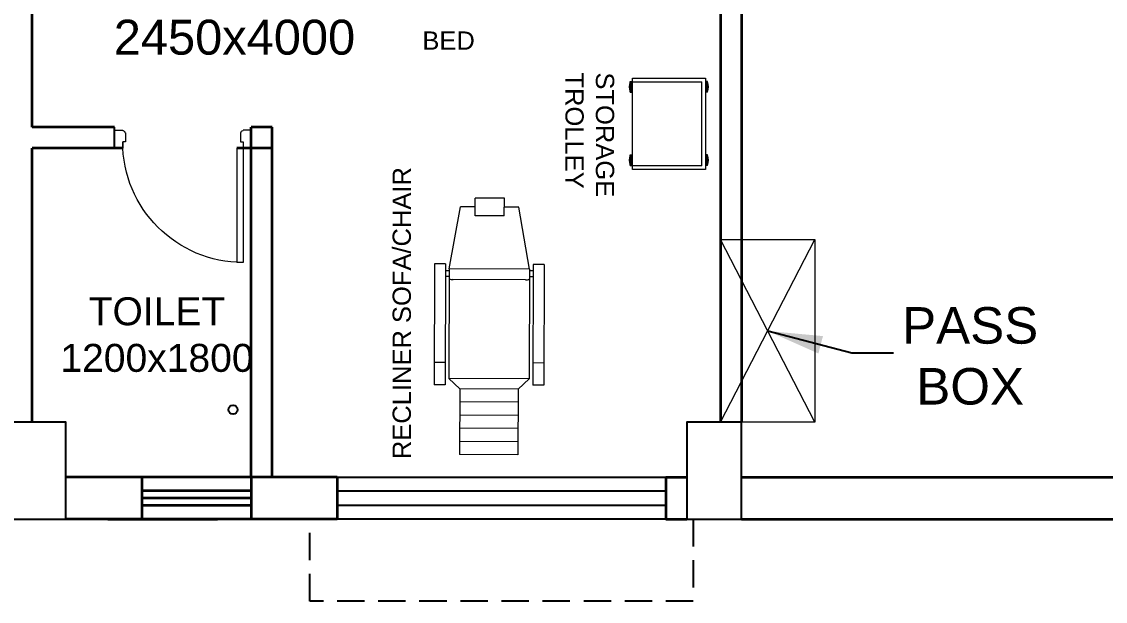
# Model space of a CAD drawing. Header units: millimetres. Extents: x 1448174 to 1599581, y -224422 to -106989.
# Drawn here: x 1476860 to 1482794, y -138523 to -135350 of the extents above; entities that cross this region are included whole.
import ezdxf

# ---------------------------------------------------------------- set-up
doc = ezdxf.new("R2010")
doc.units = ezdxf.units.MM
doc.header["$LTSCALE"] = 600
doc.header["$MEASUREMENT"] = 0
doc.linetypes.add('HIDDEN', pattern=[0.375, 0.25, -0.125])
for name, color, linetype in [('col', 5, 'Continuous'), ('fun-text', 250, 'Continuous'), ('Lines', 7, 'Continuous'), ('MEP_HVAC_DRAIN_PIPE', 7, 'Continuous'), ('TEXT', 253, 'Continuous'), ('wall', 1, 'Continuous'), ('Window', 4, 'Continuous')]:
    doc.layers.add(name, color=color, linetype=linetype)
for name, color, linetype, lineweight in [('DOOR', 144, 'Continuous', 13), ('furniture', 30, 'Continuous', 9), ('P-Wall', 1, 'Continuous', 35), ('toi-fix', 46, 'Continuous', 9), ('WIN', 151, 'Continuous', 9)]:
    doc.layers.add(name, color=color, linetype=linetype, lineweight=lineweight)
doc.styles.add('ARIAL', font='arial.ttf')
doc.dimstyles.get("Standard").update_dxf_attribs({"dimscale": 1.5, "dimtxt": 225, "dimasz": 200, "dimexe": 100, "dimexo": 100, "dimgap": 0.25, "dimtad": 0, "dimdec": 0, "dimzin": 0, "dimdsep": 46, "dimtxsty": 'ARIAL', "dimblk": 'OBLIQUE', "dimcen": 0.09, "dimdle": 100, "dimclrd": 256, "dimclre": 256, "dimclrt": 6, "dimadec": 0, "dimazin": 0, "dimtfac": 1, "dimtdec": 0, "dimtofl": 0, "dimtmove": 0, "dimatfit": 3, "dimfxl": 1, "dimtolj": 1, "dimtzin": 0, "dimarcsym": 0})

# ---------------------------------------------------------------- blocks, each defined once
blk = doc.blocks.new('_Oblique')
at = {"color": 0, "linetype": 'ByBlock', "lineweight": -2}
blk.add_line((-0.5, -0.5), (0.5, 0.5), dxfattribs=at)
blk = doc.blocks.new('750')
at = {"layer": 'DOOR', "color": 8}
for p, q in [((-50, 705), (-47.5, 705)), ((-35, 690), (-35, 692.5)), ((-35, 60), (-35, 57.5)), ((50, 45), (50, 80)), ((50, 80), (675, 80)), ((675, 45), (675, 80)), ((-50, 45), (-47.5, 45)), ((50, 45), (675, 45))]:
    blk.add_line(p, q, dxfattribs=at)
for points in [[(15, 690), (15, 705), (50, 705), (50, 750), (-50, 750), (-50, 705)], [(-35, 690), (15, 690)], [(15, 60), (15, 45), (50, 45), (50, 0), (-50, 0), (-50, 45)], [(-35, 60), (15, 60)]]:
    blk.add_lwpolyline(points, dxfattribs=at)
for centre, radius, start, end in [((-35, 705), 12.5, 180, 270), ((15, 45), 660, 0, 90), ((-35, 45), 12.5, 90, 180)]:
    blk.add_arc(centre, radius, start, end, dxfattribs=at)
blk = doc.blocks.new('W1800')
at = {"layer": 'wall', "color": 7}
for p, q in [((0, -57.5), (0, 172.5)), ((1800, 172.5), (1800, -57.5))]:
    blk.add_line(p, q, dxfattribs=at)
at = {"layer": 'Window'}
for p, q in [((0, 172.5), (1800, 172.5)), ((0, 97.5), (1800, 97.5)), ((1800, 17.5), (0, 17.5)), ((1800, -57.5), (0, -57.5))]:
    blk.add_line(p, q, dxfattribs=at)

msp = doc.modelspace()

# ---------------------------------------------------------------- linework, layer by layer
at = {"layer": 'col'}
for points in [[(1476802.098, -138073.2516), (1477102.098, -138073.2516), (1477102.098, -137543.2516), (1476802.098, -137543.2516)], [(1480502.098, -138073.2516), (1480802.098, -138073.2516), (1480802.098, -137543.2516), (1480502.098, -137543.2516)]]:
    msp.add_lwpolyline(points, close=True, dxfattribs=at)
at = {"layer": 'furniture', "ltscale": 0.75}
for p, q in [((1480191.5944, -135736.6688), (1480191.5944, -135677.5806)), ((1480191.5944, -135677.5806), (1480203.7634, -135677.5806)), ((1480191.5944, -135678.4831), (1480203.7634, -135678.4831)), ((1480191.5944, -135679.6003), (1480203.7634, -135679.6003)), ((1480191.5944, -135680.8293), (1480203.7634, -135680.8293)), ((1480191.5944, -135682.5611), (1480203.7634, -135682.5611)), ((1480191.5944, -135684.8516), (1480203.7634, -135684.8515)), ((1480191.5944, -135687.8315), (1480203.7634, -135687.8314)), ((1480191.5944, -135691.9888), (1480203.7634, -135691.9888)), ((1480191.5944, -135696.9113), (1480203.7634, -135696.9113)), ((1480191.5944, -135703.1195), (1480203.7634, -135703.1195)), ((1480203.7634, -135658.7482), (1480603.7634, -135658.748)), ((1480203.7636, -136158.7482), (1480203.7634, -135658.7482)), ((1480203.7634, -135678.4442), (1480584.0673, -135678.4441)), ((1480584.0675, -136139.052), (1480584.0673, -135678.4441)), ((1480603.7634, -135658.748), (1480603.7636, -136158.748)), ((1480615.9323, -135677.5804), (1480603.7634, -135677.5804)), ((1480615.9323, -135677.5804), (1480603.7634, -135677.5804)), ((1480615.9323, -135678.4829), (1480603.7634, -135678.4829)), ((1480615.9323, -135679.6001), (1480603.7634, -135679.6001)), ((1480615.9323, -135680.8292), (1480603.7634, -135680.8292)), ((1480615.9323, -135682.5609), (1480603.7634, -135682.5609)), ((1480615.9323, -135684.8514), (1480603.7634, -135684.8514)), ((1480615.9324, -135687.8313), (1480603.7634, -135687.8313)), ((1480615.9324, -135691.9886), (1480603.7634, -135691.9886)), ((1480615.9324, -135696.9111), (1480603.7634, -135696.9111)), ((1480615.9324, -135703.1193), (1480603.7634, -135703.1193)), ((1480615.9324, -135736.6686), (1480615.9323, -135677.5804)), ((1480191.5944, -135711.1299), (1480203.7634, -135711.1299)), ((1480191.5944, -135717.3381), (1480203.7634, -135717.3381)), ((1480191.5944, -135722.2606), (1480203.7634, -135722.2606)), ((1480191.5944, -135726.4179), (1480203.7634, -135726.4179)), ((1480191.5944, -135729.3978), (1480203.7634, -135729.3978)), ((1480191.5944, -135731.6883), (1480203.7634, -135731.6883)), ((1480191.5944, -135733.42), (1480203.7634, -135733.42)), ((1480191.5944, -135734.6491), (1480203.7634, -135734.6491)), ((1480191.5944, -135735.7663), (1480203.7634, -135735.7663)), ((1480191.5944, -135736.6688), (1480203.7634, -135736.6688)), ((1480615.9324, -135711.1297), (1480603.7634, -135711.1297)), ((1480615.9324, -135717.3379), (1480603.7634, -135717.3379)), ((1480615.9324, -135722.2604), (1480603.7634, -135722.2604)), ((1480615.9324, -135726.4177), (1480603.7634, -135726.4178)), ((1480615.9324, -135729.3977), (1480603.7634, -135729.3977)), ((1480615.9324, -135731.6881), (1480603.7634, -135731.6881)), ((1480615.9324, -135733.4199), (1480603.7634, -135733.4199)), ((1480615.9324, -135734.6489), (1480603.7634, -135734.6489)), ((1480615.9324, -135735.7661), (1480603.7634, -135735.7661)), ((1480615.9324, -135736.6686), (1480603.7634, -135736.6686)), ((1480191.5946, -136137.6833), (1480191.5946, -136078.5951)), ((1480191.5946, -136078.5951), (1480203.7636, -136078.5951)), ((1480191.5946, -136079.4976), (1480203.7636, -136079.4976)), ((1480191.5946, -136080.6149), (1480203.7636, -136080.6148)), ((1480191.5946, -136081.8439), (1480203.7636, -136081.8439)), ((1480191.5946, -136083.5756), (1480203.7636, -136083.5756)), ((1480191.5946, -136085.8661), (1480203.7636, -136085.8661)), ((1480191.5946, -136088.846), (1480203.7636, -136088.846)), ((1480191.5946, -136093.0033), (1480203.7636, -136093.0033)), ((1480191.5946, -136097.9258), (1480203.7636, -136097.9258)), ((1480191.5946, -136104.134), (1480203.7636, -136104.134)), ((1480191.5946, -136112.1444), (1480203.7636, -136112.1444)), ((1480191.5946, -136118.3526), (1480203.7636, -136118.3526)), ((1480191.5946, -136123.2751), (1480203.7636, -136123.2751)), ((1480615.9325, -136078.5949), (1480603.7636, -136078.595)), ((1480615.9325, -136079.4974), (1480603.7636, -136079.4974)), ((1480615.9325, -136080.6147), (1480603.7636, -136080.6147)), ((1480615.9325, -136081.8437), (1480603.7636, -136081.8437)), ((1480615.9325, -136083.5755), (1480603.7636, -136083.5755)), ((1480615.9325, -136085.8659), (1480603.7636, -136085.8659)), ((1480615.9325, -136088.8458), (1480603.7636, -136088.8458)), ((1480615.9325, -136093.0031), (1480603.7636, -136093.0031)), ((1480615.9325, -136097.9256), (1480603.7636, -136097.9256)), ((1480615.9325, -136104.1338), (1480603.7636, -136104.1339)), ((1480615.9325, -136112.1442), (1480603.7636, -136112.1442)), ((1480615.9325, -136118.3524), (1480603.7636, -136118.3525)), ((1480615.9325, -136123.275), (1480603.7636, -136123.275)), ((1480615.9326, -136137.6831), (1480615.9325, -136078.5949)), ((1480191.5946, -136127.4325), (1480203.7636, -136127.4325)), ((1480191.5946, -136130.4124), (1480203.7636, -136130.4124)), ((1480191.5946, -136132.7028), (1480203.7636, -136132.7028)), ((1480191.5946, -136134.4346), (1480203.7636, -136134.4346)), ((1480191.5946, -136135.6636), (1480203.7636, -136135.6636)), ((1480191.5946, -136136.7809), (1480203.7636, -136136.7808)), ((1480191.5946, -136137.6833), (1480203.7636, -136137.6833)), ((1480584.0675, -136139.052), (1480203.7636, -136139.0521)), ((1480603.7636, -136158.748), (1480203.7636, -136158.7482)), ((1480615.9326, -136127.4323), (1480603.7636, -136127.4323)), ((1480615.9326, -136130.4122), (1480603.7636, -136130.4122)), ((1480615.9326, -136132.7026), (1480603.7636, -136132.7026)), ((1480615.9326, -136134.4344), (1480603.7636, -136134.4344)), ((1480615.9326, -136135.6634), (1480603.7636, -136135.6634)), ((1480615.9326, -136136.7807), (1480603.7636, -136136.7807)), ((1480615.9326, -136137.6831), (1480603.7636, -136137.6831))]:
    msp.add_line(p, q, dxfattribs=at)
at = {"layer": 'furniture', "lineweight": -3}
msp.add_line((1477367.7043, -136043.2516), (1477367.7043, -135928.2516), dxfattribs=at)
msp.add_line((1477367.7043, -136043.2516), (1477367.7043, -135928.2516), dxfattribs=at)
msp.add_line((1477367.7043, -136043.2516), (1477367.7043, -135928.2516), dxfattribs=at)
msp.add_line((1477367.7043, -136043.2516), (1477367.7043, -135928.2516), dxfattribs=at)
at = {"layer": 'furniture'}
for p, q in [((1479342.2055, -136412.2373), (1479342.6165, -136316.2381)), ((1479502.6151, -136316.9231), (1479342.6165, -136316.2381)), ((1479502.2041, -136412.9222), (1479502.6151, -136316.9231)), ((1479200.9568, -136703.6352), (1479262.4118, -136363.8952)), ((1479342.411, -136364.2377), (1479262.4118, -136363.8952)), ((1479502.2041, -136412.9222), (1479342.2055, -136412.2373)), ((1479582.4088, -136365.2652), (1479502.4096, -136364.9227)), ((1479640.9527, -136705.5189), (1479582.4088, -136365.2652)), ((1479121.0737, -136676.1406), (1479118.2412, -137337.7689)), ((1479181.0732, -136676.3974), (1479121.0737, -136676.1406)), ((1479181.0732, -136676.3974), (1479178.2407, -137338.0258)), ((1479180.9212, -136711.9007), (1479200.921, -136711.9863)), ((1479200.9568, -136703.6352), (1479198.3881, -137303.6297)), ((1479640.9527, -136705.5189), (1479200.9568, -136703.6352)), ((1479640.9527, -136705.5189), (1479638.3841, -137305.5134)), ((1479660.9168, -136713.9556), (1479640.917, -136713.87)), ((1479661.0688, -136678.4523), (1479658.2363, -137340.0807)), ((1479721.0682, -136678.7092), (1479661.0688, -136678.4523)), ((1479721.0682, -136678.7092), (1479718.2357, -137340.3376)), ((1479180.784, -136743.9541), (1479200.7838, -136744.0397)), ((1479618.8053, -136763.5646), (1479216.9866, -136761.8444)), ((1479660.7796, -136746.009), (1479640.7797, -136745.9234)), ((1479178.7613, -137216.4243), (1479118.7618, -137216.1674)), ((1479718.7563, -137218.7361), (1479658.7569, -137218.4792)), ((1479638.3841, -137305.5134), (1479198.3881, -137303.6297)), ((1479258.1479, -137359.8714), (1479198.3881, -137303.6297)), ((1479638.3841, -137305.5134), (1479578.1449, -137361.2414)), ((1479178.2407, -137338.0258), (1479118.2412, -137337.7689)), ((1479258.1479, -137359.8714), (1479256.6067, -137719.8681)), ((1479578.1449, -137361.2414), (1479258.1479, -137359.8714)), ((1479578.1449, -137361.2414), (1479576.6038, -137721.2381)), ((1479718.2357, -137340.3376), (1479658.2363, -137340.0807)), ((1479577.8367, -137433.2407), (1479257.8396, -137431.8708)), ((1479577.5285, -137505.24), (1479257.5314, -137503.8701)), ((1479577.2202, -137577.2394), (1479257.2232, -137575.8694)), ((1479576.912, -137649.2387), (1479256.9149, -137647.8688)), ((1479576.6038, -137721.2381), (1479256.6067, -137719.8681))]:
    msp.add_line(p, q, dxfattribs=at)
at = {"layer": 'furniture', "ltscale": 0.75}
for centre, start, end in [((1480277.7646, -135707.1247), 161.07538178, 198.92467067), ((1480529.7621, -135707.1245), 341.07538178, 18.92467067), ((1480277.7648, -136108.1392), 161.07538178, 198.92467067), ((1480529.7623, -136108.1391), 341.07538178, 18.92467067)]:
    msp.add_arc(centre, 91.0942, start, end, dxfattribs=at)
at = {"layer": 'furniture'}
for centre, start, end in [((1479219.9363, -136729.1947), 234.14342768, 274.67174714), ((1479621.755, -136730.9149), 264.83767537, 305.36599479)]:
    msp.add_arc(centre, 32.7827, start, end, dxfattribs=at)
at = {"layer": 'Lines', "linetype": 'HIDDEN'}
msp.add_lwpolyline([(1480537.098, -138073.2516), (1480537.098, -138523.2516), (1478437.098, -138523.2516), (1478437.098, -138073.2516)], dxfattribs=at)
at = {"layer": 'MEP_HVAC_DRAIN_PIPE', "linetype": 'ByBlock'}
msp.add_circle((1478017.098, -137474.482), 25, dxfattribs=at)
at = {"layer": 'P-Wall'}
for p, q in [((1476917.098, -135928.2516), (1476917.098, -131793.2516)), ((1480687.098, -131793.2516), (1480687.098, -137543.2516)), ((1480802.098, -131793.2516), (1480802.098, -137543.2516)), ((1477367.7043, -135928.2516), (1476917.098, -135928.2516)), ((1478232.098, -135928.2516), (1478117.098, -135928.2516)), ((1478117.098, -137843.2516), (1478117.098, -135928.2516)), ((1478232.098, -136088.2516), (1478232.098, -135928.2516)), ((1477413.633, -136043.2516), (1476917.098, -136043.2516)), ((1476917.098, -137543.2516), (1476917.098, -136043.2516)), ((1478232.098, -136043.2516), (1478037.7043, -136043.2516)), ((1478232.098, -137843.2516), (1478232.098, -136043.2516)), ((1477332.098, -137843.2516), (1477102.098, -137843.2516)), ((1477332.098, -137843.2516), (1477102.098, -137843.2516)), ((1478587.098, -137843.2516), (1477102.098, -137843.2516)), ((1477932.098, -137843.2516), (1477332.098, -137843.2516)), ((1477932.098, -137843.2516), (1477332.098, -137843.2516)), ((1477517.098, -137843.2516), (1477517.098, -138073.2516)), ((1477517.098, -137843.2516), (1477517.098, -138073.2516)), ((1478117.098, -137843.2516), (1477932.098, -137843.2516)), ((1478117.098, -137843.2516), (1477932.098, -137843.2516)), ((1478117.098, -137843.2516), (1478117.098, -138073.2516)), ((1478117.098, -137843.2516), (1478117.098, -138073.2516)), ((1478587.098, -137843.2516), (1478587.098, -138073.2516)), ((1480387.098, -137843.2516), (1480502.098, -137843.2516)), ((1480387.098, -137843.2516), (1480387.098, -138073.2516)), ((1480387.098, -137843.2516), (1480387.098, -138073.2516)), ((1480387.098, -137843.2516), (1480502.098, -137843.2516)), ((1480802.098, -137843.2516), (1484202.098, -137843.2516)), ((1478117.098, -137918.2516), (1477517.098, -137918.2516)), ((1478117.098, -137918.2516), (1477517.098, -137918.2516)), ((1478117.098, -137958.2516), (1477517.098, -137958.2516)), ((1478117.098, -137998.2516), (1477517.098, -137998.2516)), ((1477332.098, -138073.2516), (1477102.098, -138073.2516)), ((1478587.098, -138073.2516), (1477102.098, -138073.2516)), ((1477932.098, -138073.2516), (1477332.098, -138073.2516)), ((1477332.098, -138073.2516), (1477932.098, -138073.2516)), ((1480387.098, -138073.2516), (1480502.098, -138073.2516)), ((1480802.098, -138073.2516), (1484202.098, -138073.2516))]:
    msp.add_line(p, q, dxfattribs=at)
at = {"layer": 'P-Wall', "lineweight": -3}
msp.add_line((1477367.7043, -136043.2516), (1477367.7043, -135928.2516), dxfattribs=at)
at = {"layer": 'WIN', "color": 8, "linetype": 'Continuous'}
for p, q in [((1480687.098, -137543.2516), (1481202.098, -136543.2516)), ((1481202.098, -137543.2516), (1480687.098, -136543.2516))]:
    msp.add_line(p, q, dxfattribs=at)
at = {"layer": 'WIN', "linetype": 'Continuous'}
msp.add_lwpolyline([(1481202.098, -137543.2516), (1480687.098, -137543.2516), (1480687.098, -136543.2516), (1481202.098, -136543.2516)], close=True, dxfattribs=at)

# ---------------------------------------------------------------- block references
at = {"layer": 'DOOR', "color": 7}
msp.add_blockref('W1800', (1478587.098, -138015.7516), dxfattribs=at)
at = {"layer": 'P-Wall', "color": 18, "true_color": 0x000000, "xscale": -1, "rotation": 90}
msp.add_blockref('750', (1478117.7043, -135993.2516), dxfattribs=at)

# ---------------------------------------------------------------- texts
at = {"layer": 'fun-text', "lineweight": -3, "insert": (1479053.8494, -135403.3362), "char_height": 100, "attachment_point": 1, "style": 'ARIAL'}
msp.add_mtext_dynamic_manual_height_columns('BED', width=903.5, gutter_width=1375, heights=[0], dxfattribs=at)
at = {"layer": 'fun-text', "lineweight": -3, "char_height": 100, "attachment_point": 1, "style": 'ARIAL'}
for s, width, insert, rotation in [('STORAGE TROLLEY', 903.5, (1480103.8494, -135627.8362), 270), ('RECLINER SOFA/CHAIR', 1695.607395, (1478890.8494, -137744.8362), 90)]:
    msp.add_mtext_dynamic_manual_height_columns(s, width=width, gutter_width=1375, heights=[0], dxfattribs=dict(at, insert=insert, rotation=rotation))
at = {"layer": 'TEXT', "attachment_point": 5, "style": 'ARIAL'}
for s, insert, char_height, width in [('SEMEN COLLECTION ROOM \\P2450x4000', (1478024.8465, -134957.9421), 191.25, 1840.618179), ('TOILET\\P1200x1800', (1477600.5642, -137063.9464), 153, 1626.955662), ('PASS BOX', (1482053.3935, -137180.8382), 200, 1149.249659)]:
    msp.add_mtext(s, dxfattribs=dict(at, insert=insert, char_height=char_height, width=width))

# ---------------------------------------------------------------- leaders
at = {"layer": 'toi-fix', "linetype": 'Continuous'}
msp.add_leader([(1480944.598, -137043.2516), (1481406.1272, -137163.6224), (1481633.8772, -137163.6224)], dimstyle='Standard', dxfattribs=at)

doc.saveas('drawing.dxf')
